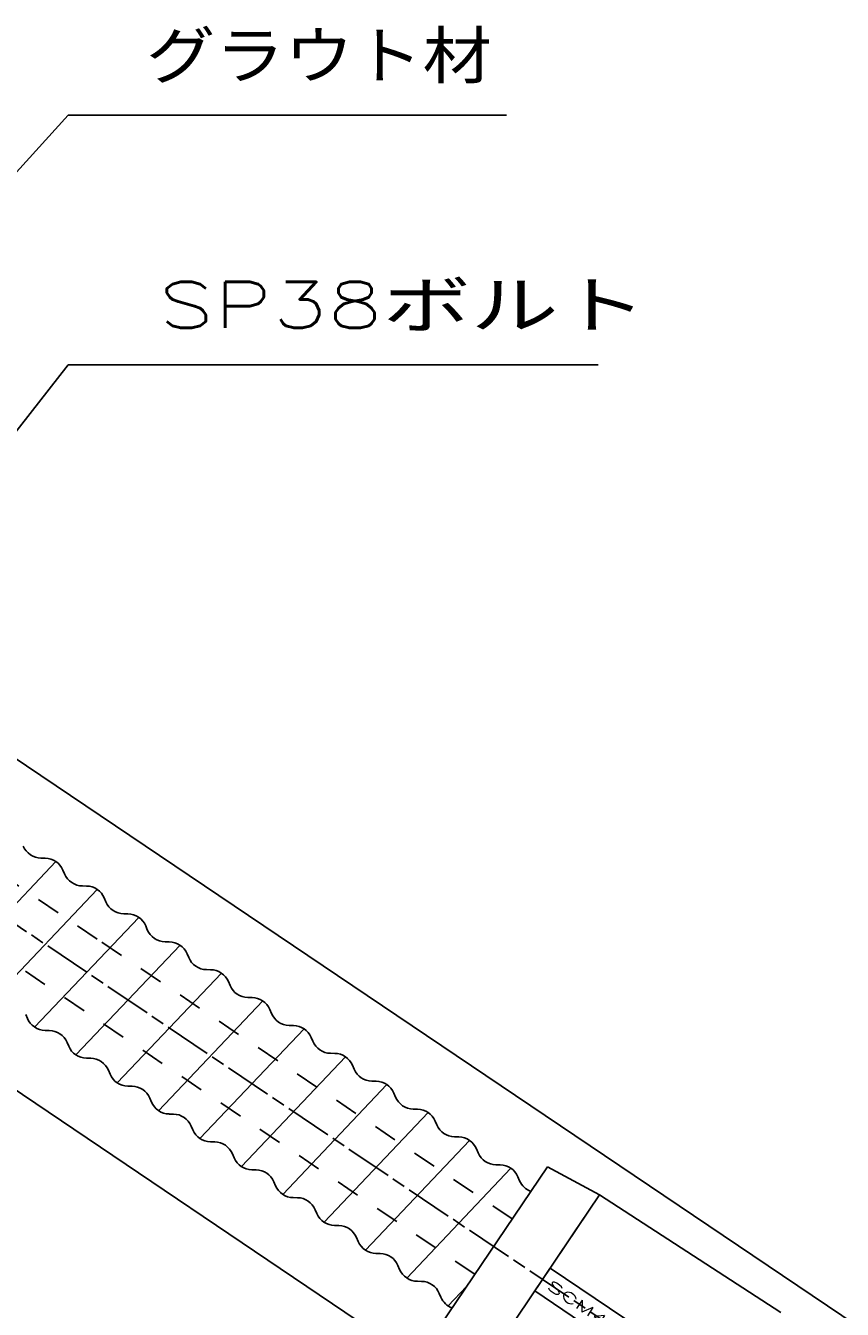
# Model space of a CAD drawing. Units: millimetres at full size; details may follow other scales. Extents: x -55 to 1935, y -55 to 1395.
# Drawn here: x 588.4 to 796.2, y 461.8 to 788.7 of the extents above; entities that cross this region are included whole.
import ezdxf
from ezdxf.enums import TextEntityAlignment as Align

# ---------------------------------------------------------------- set-up
doc = ezdxf.new("R2010")
doc.units = ezdxf.units.MM
doc.linetypes.add('CHAIN', pattern=[18.5, 12, -1.5, 3.5, -1.5])
doc.linetypes.add('DASHED_SPACED', pattern=[12, 6, -6])
for name, color, linetype, lineweight in [('1 外形線', 7, 'Continuous', 25), ('3 隠れ線', 2, 'DASHED_SPACED', 25), ('4 中心線', 1, 'CHAIN', 25), ('6 寸法線', 4, 'Continuous', 25)]:
    doc.layers.add(name, color=color, linetype=linetype, lineweight=lineweight)
doc.styles.add('simplex.shx', font='')
doc.styles.get('simplex.shx').set_extended_font_data('simplex.shx')

msp = doc.modelspace()

# ---------------------------------------------------------------- linework, layer by layer
at = {"layer": '1 外形線'}
for p, q in [((1018.922, 309.96), (572.483, 611.087)), ((596.086, 575.861), (569.578, 547.916)), ((596.086, 575.861), (569.578, 547.916)), ((592.272, 576.752), (593.35, 576.734)), ((592.272, 576.752), (593.35, 576.734)), ((598.286, 572.696), (597.864, 573.688)), ((602.8, 569.651), (603.878, 569.632)), ((602.8, 569.651), (603.878, 569.632)), ((606.614, 568.759), (580.106, 540.815)), ((606.614, 568.759), (580.106, 540.815)), ((608.814, 565.594), (608.393, 566.587)), ((613.329, 562.549), (614.407, 562.53)), ((613.329, 562.549), (614.407, 562.53)), ((617.143, 561.657), (590.635, 533.713)), ((617.143, 561.657), (590.635, 533.713)), ((619.343, 558.492), (618.922, 559.485)), ((979.778, 251.927), (533.339, 553.054)), ((627.672, 554.555), (601.164, 526.611)), ((627.672, 554.555), (601.164, 526.611)), ((623.858, 555.447), (624.936, 555.428)), ((623.858, 555.447), (624.936, 555.428)), ((629.872, 551.391), (629.451, 552.383)), ((638.201, 547.454), (611.693, 519.509)), ((638.201, 547.454), (611.693, 519.509)), ((634.387, 548.345), (635.465, 548.327)), ((634.387, 548.345), (635.465, 548.327)), ((640.401, 544.289), (639.979, 545.281)), ((648.73, 540.352), (622.221, 512.408)), ((648.73, 540.352), (622.221, 512.408)), ((644.915, 541.244), (645.993, 541.225)), ((644.915, 541.244), (645.993, 541.225)), ((588.38, 536.915), (588.801, 535.923)), ((588.38, 536.915), (588.801, 535.923)), ((650.93, 537.187), (650.508, 538.18)), ((659.258, 533.25), (632.75, 505.306)), ((659.258, 533.25), (632.75, 505.306)), ((655.444, 534.142), (656.522, 534.123)), ((655.444, 534.142), (656.522, 534.123)), ((594.394, 532.859), (593.316, 532.878)), ((594.394, 532.859), (593.316, 532.878)), ((598.908, 529.814), (599.33, 528.821)), ((598.908, 529.814), (599.33, 528.821)), ((661.458, 530.085), (661.037, 531.078)), ((665.973, 527.04), (667.051, 527.021)), ((665.973, 527.04), (667.051, 527.021)), ((604.922, 525.757), (603.844, 525.776)), ((604.922, 525.757), (603.844, 525.776)), ((669.787, 526.148), (643.279, 498.204)), ((669.787, 526.148), (643.279, 498.204)), ((671.987, 522.984), (671.566, 523.976)), ((609.437, 522.712), (609.858, 521.719)), ((609.437, 522.712), (609.858, 521.719)), ((676.502, 519.938), (677.58, 519.92)), ((676.502, 519.938), (677.58, 519.92)), ((615.451, 518.655), (614.373, 518.674)), ((615.451, 518.655), (614.373, 518.674)), ((680.316, 519.047), (653.808, 491.102)), ((680.316, 519.047), (653.808, 491.102)), ((682.516, 515.882), (682.094, 516.874)), ((619.966, 515.61), (620.387, 514.618)), ((619.966, 515.61), (620.387, 514.618)), ((625.98, 511.554), (624.902, 511.572)), ((625.98, 511.554), (624.902, 511.572)), ((690.845, 511.945), (664.337, 484.001)), ((690.845, 511.945), (664.337, 484.001)), ((687.031, 512.837), (688.109, 512.818)), ((687.031, 512.837), (688.109, 512.818)), ((630.495, 508.508), (630.916, 507.516)), ((630.495, 508.508), (630.916, 507.516)), ((693.045, 508.78), (692.623, 509.773)), ((636.509, 504.452), (635.431, 504.471)), ((636.509, 504.452), (635.431, 504.471)), ((701.373, 504.843), (674.865, 476.899)), ((701.373, 504.843), (674.865, 476.899)), ((697.559, 505.735), (698.637, 505.716)), ((697.559, 505.735), (698.637, 505.716)), ((641.023, 501.407), (641.445, 500.414)), ((641.023, 501.407), (641.445, 500.414)), ((703.573, 501.678), (703.152, 502.671)), ((647.037, 497.35), (645.959, 497.369)), ((647.037, 497.35), (645.959, 497.369)), ((711.902, 497.741), (685.394, 469.797)), ((711.902, 497.741), (685.394, 469.797)), ((721.173, 498.129), (693.772, 457.506)), ((708.088, 498.633), (709.166, 498.614)), ((708.088, 498.633), (709.166, 498.614)), ((734.447, 490.984), (721.173, 498.129)), ((651.552, 494.305), (651.974, 493.312)), ((651.552, 494.305), (651.974, 493.312)), ((714.102, 494.577), (713.681, 495.569)), ((734.447, 490.984), (719.908, 469.429)), ((780.603, 461.058), (734.447, 490.984)), ((657.566, 490.248), (656.488, 490.267)), ((657.566, 490.248), (656.488, 490.267)), ((662.081, 487.203), (662.502, 486.211)), ((662.081, 487.203), (662.502, 486.211)), ((730.533, 485.181), (705.369, 447.874)), ((668.095, 483.147), (667.017, 483.165)), ((668.095, 483.147), (667.017, 483.165)), ((672.61, 480.101), (673.031, 479.109)), ((672.61, 480.101), (673.031, 479.109)), ((678.624, 476.045), (677.546, 476.064)), ((678.624, 476.045), (677.546, 476.064)), ((683.139, 473), (683.56, 472.007)), ((683.139, 473), (683.56, 472.007)), ((689.153, 468.943), (688.075, 468.962)), ((689.153, 468.943), (688.075, 468.962)), ((700.595, 467.621), (695.923, 462.695)), ((700.595, 467.621), (695.923, 462.695)), ((693.667, 465.898), (694.089, 464.905)), ((693.667, 465.898), (694.089, 464.905))]:
    msp.add_line(p, q, dxfattribs=at)
msp.add_lwpolyline([(717.951, 466.528), (737.019, 453.666), (740.933, 459.469), (721.865, 472.331)], close=True, dxfattribs=at)
for centre, start, end in [((592.359, 581.752), 203.00469, 268.99531), ((592.359, 581.752), 203.00469, 268.99531), ((593.262, 571.734), 23.00469, 88.99531), ((593.262, 571.734), 23.00469, 88.99531), ((602.888, 574.65), 203.00469, 268.99531), ((602.888, 574.65), 203.00469, 268.99531), ((603.791, 564.633), 23.00469, 88.99531), ((603.791, 564.633), 23.00469, 88.99531), ((613.417, 567.548), 203.00469, 268.99531), ((613.417, 567.548), 203.00469, 268.99531), ((614.319, 557.531), 23.00469, 88.99531), ((614.319, 557.531), 23.00469, 88.99531), ((623.946, 560.446), 203.00469, 268.99531), ((623.946, 560.446), 203.00469, 268.99531), ((624.848, 550.429), 23.00469, 88.99531), ((624.848, 550.429), 23.00469, 88.99531), ((634.474, 553.345), 203.00469, 268.99531), ((634.474, 553.345), 203.00469, 268.99531), ((635.377, 543.327), 23.00469, 88.99531), ((635.377, 543.327), 23.00469, 88.99531), ((645.003, 546.243), 203.00469, 268.99531), ((645.003, 546.243), 203.00469, 268.99531), ((645.906, 536.226), 23.00469, 88.99531), ((645.906, 536.226), 23.00469, 88.99531), ((655.532, 539.141), 203.00469, 268.99531), ((655.532, 539.141), 203.00469, 268.99531), ((593.403, 537.877), 203.00469, 268.99531), ((593.403, 537.877), 203.00469, 268.99531), ((656.435, 529.124), 23.00469, 88.99531), ((656.435, 529.124), 23.00469, 88.99531), ((594.306, 527.86), 23.00469, 88.99531), ((594.306, 527.86), 23.00469, 88.99531), ((594.306, 527.86), 23.00469, 88.99531), ((666.061, 532.039), 203.00469, 268.99531), ((666.061, 532.039), 203.00469, 268.99531), ((603.932, 530.775), 203.00469, 268.99531), ((603.932, 530.775), 203.00469, 268.99531), ((666.963, 522.022), 23.00469, 88.99531), ((666.963, 522.022), 23.00469, 88.99531), ((604.835, 520.758), 23.00469, 88.99531), ((604.835, 520.758), 23.00469, 88.99531), ((604.835, 520.758), 23.00469, 88.99531), ((614.461, 523.673), 203.00469, 268.99531), ((614.461, 523.673), 203.00469, 268.99531), ((676.589, 524.938), 203.00469, 268.99531), ((676.589, 524.938), 203.00469, 268.99531), ((677.492, 514.92), 23.00469, 88.99531), ((677.492, 514.92), 23.00469, 88.99531), ((615.363, 513.656), 23.00469, 88.99531), ((615.363, 513.656), 23.00469, 88.99531), ((615.363, 513.656), 23.00469, 88.99531), ((624.99, 516.572), 203.00469, 268.99531), ((624.99, 516.572), 203.00469, 268.99531), ((687.118, 517.836), 203.00469, 268.99531), ((687.118, 517.836), 203.00469, 268.99531), ((625.892, 506.554), 23.00469, 88.99531), ((625.892, 506.554), 23.00469, 88.99531), ((625.892, 506.554), 23.00469, 88.99531), ((688.021, 507.819), 23.00469, 88.99531), ((688.021, 507.819), 23.00469, 88.99531), ((635.518, 509.47), 203.00469, 268.99531), ((635.518, 509.47), 203.00469, 268.99531), ((697.647, 510.734), 203.00469, 268.99531), ((697.647, 510.734), 203.00469, 268.99531), ((636.421, 499.453), 23.00469, 88.99531), ((636.421, 499.453), 23.00469, 88.99531), ((636.421, 499.453), 23.00469, 88.99531), ((698.55, 500.717), 23.00469, 88.99531), ((698.55, 500.717), 23.00469, 88.99531), ((646.047, 502.368), 203.00469, 268.99531), ((646.047, 502.368), 203.00469, 268.99531), ((708.176, 503.632), 203.00469, 268.99531), ((708.176, 503.632), 203.00469, 268.99531), ((646.95, 492.351), 23.00469, 88.99531), ((646.95, 492.351), 23.00469, 88.99531), ((646.95, 492.351), 23.00469, 88.99531), ((709.078, 493.615), 23.00469, 88.99531), ((709.078, 493.615), 23.00469, 88.99531), ((718.705, 496.531), 203.00469, 249.33024), ((718.705, 496.531), 203.00469, 249.33024), ((656.576, 495.266), 203.00469, 268.99531), ((656.576, 495.266), 203.00469, 268.99531), ((657.479, 485.249), 23.00469, 88.99531), ((657.479, 485.249), 23.00469, 88.99531), ((657.479, 485.249), 23.00469, 88.99531), ((667.105, 488.165), 203.00469, 268.99531), ((667.105, 488.165), 203.00469, 268.99531), ((668.007, 478.147), 23.00469, 88.99531), ((668.007, 478.147), 23.00469, 88.99531), ((668.007, 478.147), 23.00469, 88.99531), ((677.633, 481.063), 203.00469, 268.99531), ((677.633, 481.063), 203.00469, 268.99531), ((678.536, 471.046), 23.00469, 88.99531), ((678.536, 471.046), 23.00469, 88.99531), ((678.536, 471.046), 23.00469, 88.99531), ((688.162, 473.961), 203.00469, 268.99531), ((688.162, 473.961), 203.00469, 268.99531), ((689.065, 463.944), 23.00469, 88.99531), ((689.065, 463.944), 23.00469, 88.99531), ((689.065, 463.944), 23.00469, 88.99531), ((698.691, 466.859), 203.00469, 249.33024), ((698.691, 466.859), 203.00469, 249.33024)]:
    msp.add_arc(centre, 5, start, end, dxfattribs=at)
at = {"layer": '3 隠れ線'}
for p, q in [((606.561, 556.136), (557.664, 589.117)), ((702.719, 470.77), (548.158, 575.023)), ((712.226, 484.864), (606.561, 556.136))]:
    msp.add_line(p, q, dxfattribs=at)
at = {"layer": '4 中心線'}
msp.add_line((1278.765, 92.475), (260.739, 779.143), dxfattribs=at)
at = {"layer": '6 寸法線'}
for points in [[(511.995, 669.793), (599.234, 765.924), (710.767, 765.924)], [(542.582, 629.958), (599.234, 702.38), (734.081, 702.38)]]:
    msp.add_lwpolyline(points, dxfattribs=at)

# ---------------------------------------------------------------- texts
at = {"layer": '1 外形線', "style": 'simplex.shx', "width": 1.9}
msp.add_text('SCM440', height=2.566, rotation=326, dxfattribs=at).set_placement((720.355, 466.635), align=Align.BOTTOM_LEFT)
at = {"layer": '6 寸法線', "style": 'simplex.shx'}
for s, width, p in [('グラウト材', 1.1, (619.034, 771.79)), ('SP38ボルト', 1.4, (622.234, 708.246))]:
    msp.add_text(s, height=11.73, dxfattribs=dict(at, width=width)).set_placement(p, align=Align.BOTTOM_LEFT)

doc.saveas('drawing.dxf')
